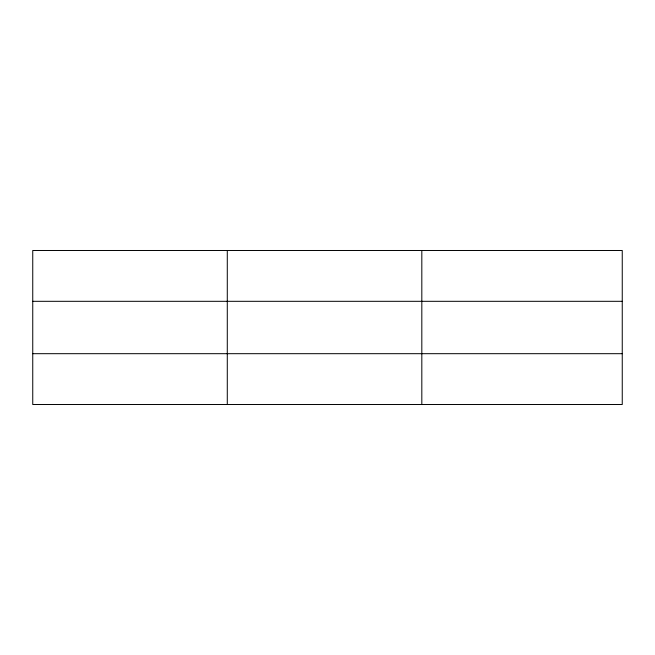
<?xml version="1.0" encoding="UTF-8"?>
<svg xmlns="http://www.w3.org/2000/svg" width="655" height="655" viewBox="0 0 655 655"><rect width="100%" height="100%" fill="white"/><g stroke="black" fill="none" stroke-linecap="round" stroke-linejoin="round"><path stroke-width="0.98" d="M227.285 250.488L227.285 404.512M421.82 250.488L421.82 404.512M622.25 301.316L622.25 250.488L32.75 250.488L32.75 404.512L622.25 404.512L622.25 301.316L32.75 301.316M32.75 353.684L622.25 353.684"/></g></svg>
